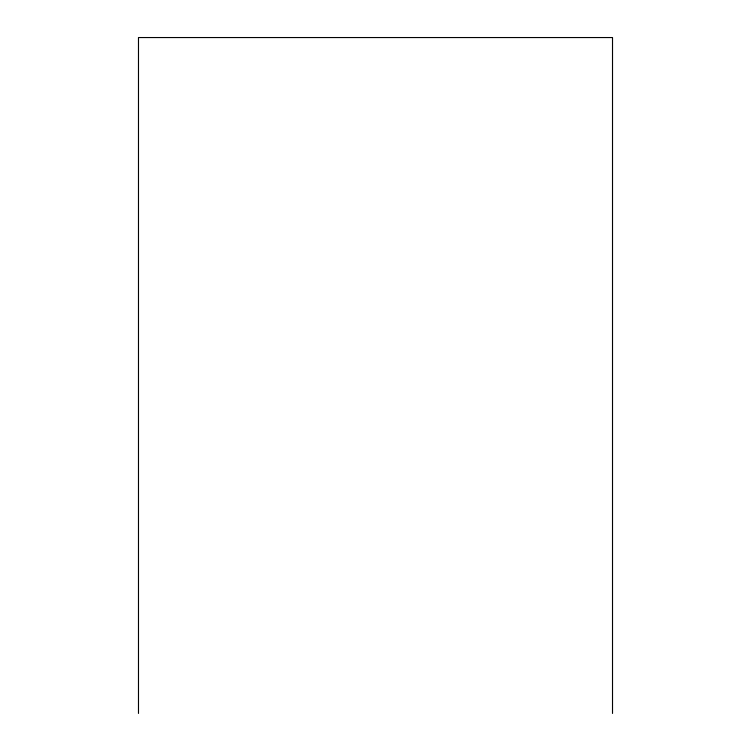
<?xml version="1.0" encoding="UTF-8"?>
<svg xmlns="http://www.w3.org/2000/svg" width="751" height="751" viewBox="0 0 751 751"><rect width="100%" height="100%" fill="white"/><g stroke="black" fill="none" stroke-linecap="round" stroke-linejoin="round"><path stroke-width="1.13" d="M612.516 713.45L612.516 37.55L138.484 37.55L138.484 713.45"/></g></svg>
